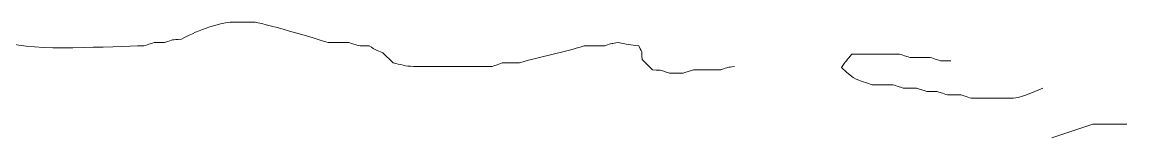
# Model space of a CAD drawing. Header units: millimetres. Extents: x -6423 to -1759, y 6 to 2012.
# Drawn here: x -5705.8 to -5577.8, y 780.2 to 793.7 of the extents above; entities that cross this region are included whole.
import ezdxf

# ---------------------------------------------------------------- set-up
doc = ezdxf.new("R2010")
doc.units = ezdxf.units.MM
doc.header["$MEASUREMENT"] = 0
doc.layers.add('layer 1', color=7, linetype='Continuous')

msp = doc.modelspace()

# ---------------------------------------------------------------- linework, layer by layer
at = {"layer": 'layer 1', "color": 177, "lineweight": 9}
for points, knots in [([(-5718.9246, 788.5237), (-5716.4334, 788.7146), (-5711.788, 790.082), (-5709.4369, 790.8949), (-5709.4369, 790.8949), (-5707.849, 790.8957), (-5708.6548, 790.8263), (-5707.4604, 791.2909), (-5707.4604, 791.2909), (-5704.6871, 790.2144), (-5695.27, 790.8949), (-5691.6479, 790.8957), (-5691.6479, 790.8957), (-5691.6237, 790.906), (-5690.5281, 791.2672), (-5690.4617, 791.2904), (-5690.4617, 791.2904), (-5690.4617, 791.2904), (-5689.2759, 791.2909), (-5689.2759, 791.2909), (-5689.2759, 791.2909), (-5688.1155, 791.6751), (-5688.5487, 791.5897), (-5687.2994, 791.6854), (-5687.2994, 791.6854), (-5685.9856, 792.444), (-5682.9312, 793.6629), (-5681.3697, 793.6629), (-5681.3697, 793.6629), (-5681.3697, 793.6629), (-5678.998, 793.6627), (-5678.998, 793.6627), (-5678.998, 793.6627), (-5678.2101, 793.6629), (-5671.5036, 791.6804), (-5670.3007, 791.2909), (-5670.3007, 791.2909), (-5670.3007, 791.2909), (-5667.9287, 791.2904), (-5667.9287, 791.2904), (-5667.9287, 791.2904), (-5666.5326, 790.8382), (-5667.1114, 790.9297), (-5665.5575, 790.8949), (-5665.5575, 790.8949), (-5664.7929, 790.4061), (-5664.7929, 790.4398), (-5663.9755, 790.1047), (-5663.9755, 790.1047), (-5663.9755, 790.1047), (-5662.7898, 788.9192), (-5662.7898, 788.9192), (-5662.7898, 788.9192), (-5661.9139, 788.7534), (-5661.3662, 788.5232), (-5660.4178, 788.5232), (-5660.4178, 788.5232), (-5660.4178, 788.5232), (-5654.0931, 788.5232), (-5654.0931, 788.5232), (-5654.0931, 788.5232), (-5654.0931, 788.5232), (-5651.3261, 788.5237), (-5651.3261, 788.5237), (-5651.3261, 788.5237), (-5651.3018, 788.534), (-5650.206, 788.8947), (-5650.1398, 788.9184), (-5650.1398, 788.9184), (-5650.1398, 788.9184), (-5648.1639, 788.9192), (-5648.1639, 788.9192), (-5648.1639, 788.9192), (-5645.7323, 789.7073), (-5643.0834, 790.1068), (-5640.6521, 790.8957), (-5640.6521, 790.8957), (-5640.6521, 790.8957), (-5638.2804, 790.8949), (-5638.2804, 790.8949), (-5638.2804, 790.8949), (-5637.3087, 791.2448), (-5637.603, 791.1159), (-5636.6989, 791.2909), (-5636.6989, 791.2909), (-5635.82, 791.1246), (-5635.2663, 790.9677), (-5634.3269, 790.8949), (-5634.3269, 790.8949), (-5633.8354, 789.7529), (-5634.0453, 790.7512), (-5633.9321, 789.3142), (-5633.9321, 789.3142), (-5633.9321, 789.3142), (-5632.7461, 788.1282), (-5632.7461, 788.1282), (-5632.7461, 788.1282), (-5631.3885, 788.0217), (-5632.0337, 788.1424), (-5630.7691, 787.7327), (-5630.7691, 787.7327), (-5630.7691, 787.7327), (-5629.1884, 787.7329), (-5629.1884, 787.7329), (-5629.1884, 787.7329), (-5629.1647, 787.744), (-5628.0683, 788.1039), (-5628.0021, 788.1277), (-5628.0021, 788.1277), (-5628.0021, 788.1277), (-5624.8397, 788.1282), (-5624.8397, 788.1282), (-5624.8397, 788.1282), (-5623.8683, 788.4776), (-5624.162, 788.3491), (-5623.2584, 788.5232)], [0, 0, 0, 0, 0.03333333, 0.03333333, 0.03333333, 0.03333333, 0.06666667, 0.06666667, 0.06666667, 0.06666667, 0.1, 0.1, 0.1, 0.1, 0.13333333, 0.13333333, 0.13333333, 0.13333333, 0.16666667, 0.16666667, 0.16666667, 0.16666667, 0.2, 0.2, 0.2, 0.2, 0.23333333, 0.23333333, 0.23333333, 0.23333333, 0.26666667, 0.26666667, 0.26666667, 0.26666667, 0.3, 0.3, 0.3, 0.3, 0.33333333, 0.33333333, 0.33333333, 0.33333333, 0.36666667, 0.36666667, 0.36666667, 0.36666667, 0.4, 0.4, 0.4, 0.4, 0.43333333, 0.43333333, 0.43333333, 0.43333333, 0.46666667, 0.46666667, 0.46666667, 0.46666667, 0.5, 0.5, 0.5, 0.5, 0.53333333, 0.53333333, 0.53333333, 0.53333333, 0.56666667, 0.56666667, 0.56666667, 0.56666667, 0.6, 0.6, 0.6, 0.6, 0.63333333, 0.63333333, 0.63333333, 0.63333333, 0.66666667, 0.66666667, 0.66666667, 0.66666667, 0.7, 0.7, 0.7, 0.7, 0.73333333, 0.73333333, 0.73333333, 0.73333333, 0.76666667, 0.76666667, 0.76666667, 0.76666667, 0.8, 0.8, 0.8, 0.8, 0.83333333, 0.83333333, 0.83333333, 0.83333333, 0.86666667, 0.86666667, 0.86666667, 0.86666667, 0.9, 0.9, 0.9, 0.9, 0.93333333, 0.93333333, 0.93333333, 0.93333333, 1, 1, 1, 1]), ([(-5587.5218, 786.0048), (-5588.8146, 785.4859), (-5589.9613, 784.8183), (-5591.4753, 784.8186), (-5591.4753, 784.8186), (-5591.4753, 784.8186), (-5593.4518, 784.8183), (-5593.4518, 784.8183), (-5593.4518, 784.8183), (-5593.4518, 784.8183), (-5595.8238, 784.8183), (-5595.8238, 784.8183), (-5595.8238, 784.8183), (-5595.8478, 784.8296), (-5596.9434, 785.1906), (-5597.0096, 785.2138), (-5597.0096, 785.2138), (-5597.0096, 785.2138), (-5598.5911, 785.2143), (-5598.5911, 785.2143), (-5598.5911, 785.2143), (-5598.6148, 785.2246), (-5599.7106, 785.5853), (-5599.7768, 785.6091), (-5599.7768, 785.6091), (-5599.7768, 785.6091), (-5600.9628, 785.6091), (-5600.9628, 785.6091), (-5600.9628, 785.6091), (-5600.9868, 785.6204), (-5602.0826, 785.9803), (-5602.1488, 786.0048), (-5602.1488, 786.0048), (-5602.1488, 786.0048), (-5603.7303, 786.004), (-5603.7303, 786.004), (-5603.7303, 786.004), (-5603.754, 786.0154), (-5604.8499, 786.3763), (-5604.916, 786.4001), (-5604.916, 786.4001), (-5604.916, 786.4001), (-5607.2878, 786.3998), (-5607.2878, 786.3998), (-5607.2878, 786.3998), (-5609.312, 787.0999), (-5609.0987, 786.7637), (-5610.8458, 788.376), (-5610.8458, 788.376), (-5610.3667, 789.1241), (-5610.2375, 789.2419), (-5609.6598, 789.9578), (-5609.6598, 789.9578), (-5609.6598, 789.9578), (-5604.1253, 789.9575), (-5604.1253, 789.9575), (-5604.1253, 789.9575), (-5604.1016, 789.9465), (-5603.0057, 789.5863), (-5602.939, 789.562), (-5602.939, 789.562), (-5602.939, 789.562), (-5600.5673, 789.562), (-5600.5673, 789.562), (-5600.5673, 789.562), (-5600.5436, 789.5512), (-5599.4477, 789.1911), (-5599.3816, 789.1671), (-5599.3816, 789.1671), (-5599.3816, 789.1671), (-5598.1953, 789.1673), (-5598.1953, 789.1673)], [0, 0, 0, 0, 0.05263158, 0.05263158, 0.05263158, 0.05263158, 0.10526316, 0.10526316, 0.10526316, 0.10526316, 0.15789474, 0.15789474, 0.15789474, 0.15789474, 0.21052632, 0.21052632, 0.21052632, 0.21052632, 0.26315789, 0.26315789, 0.26315789, 0.26315789, 0.31578947, 0.31578947, 0.31578947, 0.31578947, 0.36842105, 0.36842105, 0.36842105, 0.36842105, 0.42105263, 0.42105263, 0.42105263, 0.42105263, 0.47368421, 0.47368421, 0.47368421, 0.47368421, 0.52631579, 0.52631579, 0.52631579, 0.52631579, 0.57894737, 0.57894737, 0.57894737, 0.57894737, 0.63157895, 0.63157895, 0.63157895, 0.63157895, 0.68421053, 0.68421053, 0.68421053, 0.68421053, 0.73684211, 0.73684211, 0.73684211, 0.73684211, 0.78947368, 0.78947368, 0.78947368, 0.78947368, 0.84210526, 0.84210526, 0.84210526, 0.84210526, 0.89473684, 0.89473684, 0.89473684, 0.89473684, 1, 1, 1, 1]), ([(-5586.4946, 780.2217), (-5586.4946, 780.2217), (-5581.7503, 781.8027), (-5581.7503, 781.8027), (-5581.7503, 781.8027), (-5581.7503, 781.8027), (-5577.7973, 781.8027), (-5577.7973, 781.8027)], [0, 0, 0, 0, 0.33333333, 0.33333333, 0.33333333, 0.33333333, 1, 1, 1, 1])]:
    msp.add_open_spline(points, degree=3, knots=knots, dxfattribs=at)

doc.saveas('drawing.dxf')
